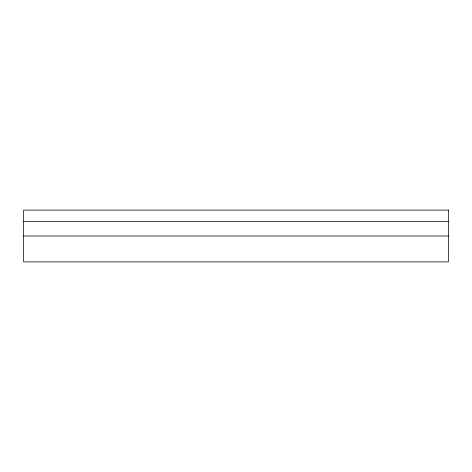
<?xml version="1.0" encoding="UTF-8"?>
<svg xmlns="http://www.w3.org/2000/svg" width="472" height="472" viewBox="0 0 472 472"><rect width="100%" height="100%" fill="white"/><g stroke="black" fill="none" stroke-linecap="round" stroke-linejoin="round"><path stroke-width="0.71" d="M23.6 221.38L448.4 221.38M23.6 236L448.4 236M448.4 210.099L23.6 210.099L23.6 261.901L448.4 261.901L448.4 210.099"/></g></svg>
